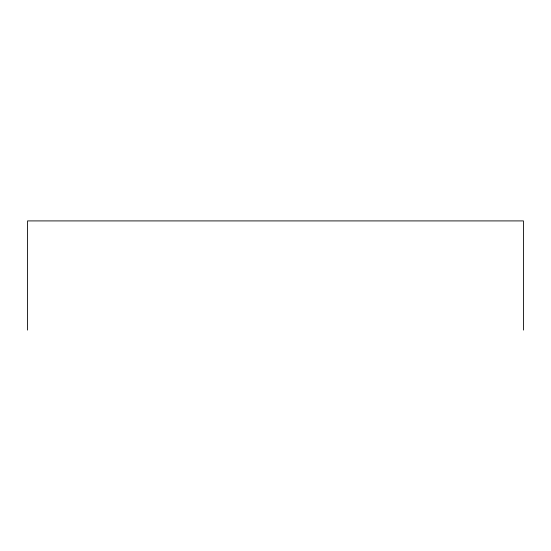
<?xml version="1.0" encoding="UTF-8"?>
<svg xmlns="http://www.w3.org/2000/svg" width="551" height="551" viewBox="0 0 551 551"><rect width="100%" height="100%" fill="white"/><g stroke="black" fill="none" stroke-linecap="round" stroke-linejoin="round"><path stroke-width="0.83" d="M523.45 330.09L523.45 220.91L27.55 220.91L27.55 330.09"/></g></svg>
